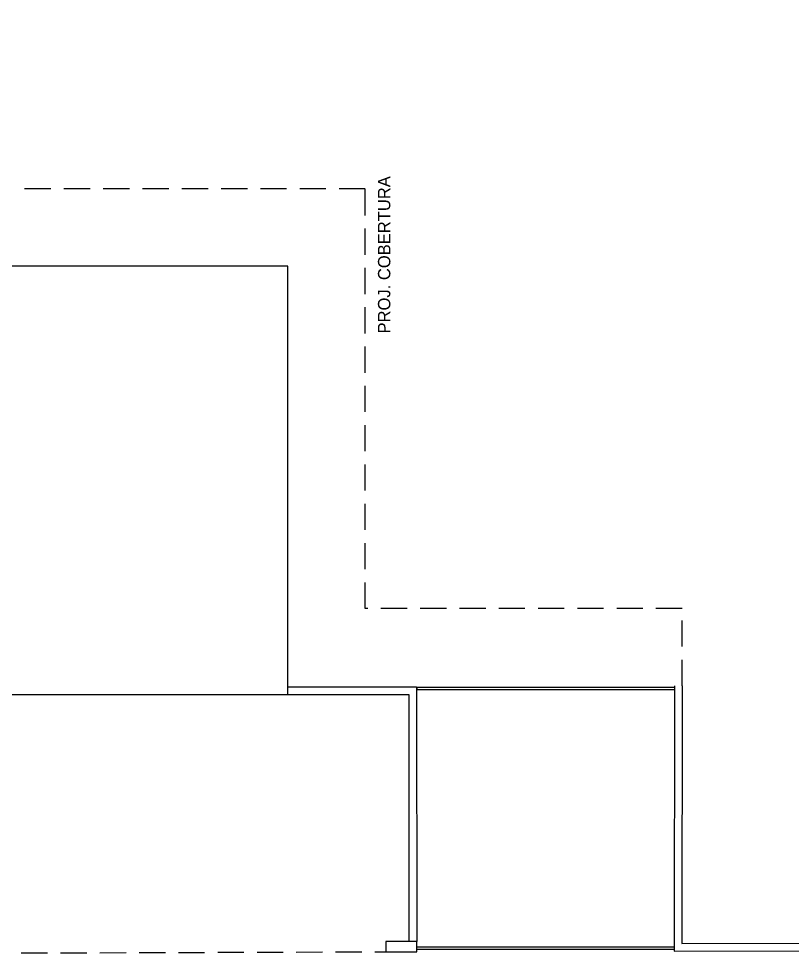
# Model space of a CAD drawing. Header units: centimetres. Extents: x 45464 to 685908, y 11779 to 14769.
# Drawn here: x 674335 to 675835, y 11781 to 13596 of the extents above; entities that cross this region are included whole.
import ezdxf

# ---------------------------------------------------------------- set-up
doc = ezdxf.new("R2010")
doc.units = ezdxf.units.CM
doc.header["$LTSCALE"] = 4
doc.linetypes.add('HIDDENX2', pattern=[19.05, 12.7, -6.35])
for name, color, linetype in [('0.1', 1, 'Continuous'), ('0.2', 2, 'Continuous'), ('0.6', 6, 'Continuous'), ('C-TEXTO-02', 2, 'Continuous')]:
    doc.layers.add(name, color=color, linetype=linetype)
doc.styles.add('Símbolos', font='ERASLGHT.TTF')

msp = doc.modelspace()

# ---------------------------------------------------------------- linework, layer by layer
at = {"layer": '0.1', "linetype": 'HIDDENX2'}
for points in [[(675621.5, 12302.7), (675621.5, 12452.7), (675006.9, 12452.7), (675006.9, 13266.1), (673951.9, 13266.1)], [(672966.9, 12286.1), (672968.3, 11780.6), (675046.9, 11787.4)]]:
    msp.add_lwpolyline(points, dxfattribs=at)
at = {"layer": '0.2'}
msp.add_lwpolyline([(673951.9, 13596.1), (672966.9, 13596.1), (672966.9, 12286.1), (674856.9, 12286.1), (674856.9, 13116.1), (673951.9, 13116.1), (673951.9, 13596.1)], dxfattribs=at)
for points in [[(675107.4, 12300.4), (675606.5, 12300.4), (675606.5, 12295.1), (675107.4, 12295.1)], [(675106.9, 11797), (675606, 11797), (675606, 11791.7), (675106.9, 11791.7)]]:
    msp.add_lwpolyline(points, close=True, dxfattribs=at)
at = {"layer": '0.6'}
for p, q in [((674856.9, 12301.1), (675106.5, 12301.1)), ((675106.5, 12301.1), (675106.9, 11807.4)), ((675606.5, 12302.6), (675606, 11788.4)), ((675621.5, 12302.6), (675621, 11803.5)), ((674856.9, 12286.1), (675091.9, 12286.1)), ((675091.5, 12285.5), (675091.7, 11807.4)), ((675106.8, 11802.4), (675106.9, 11802.4)), ((675621, 11803.5), (676627.2, 11805.6)), ((675091.7, 11787.4), (675091.7, 11787.4)), ((675606, 11788.4), (676627.2, 11790.6))]:
    msp.add_line(p, q, dxfattribs=at)
msp.add_lwpolyline([(675046.9, 11787.4), (675106.9, 11787.4), (675106.9, 11807.4), (675046.9, 11807.4)], close=True, dxfattribs=at)

# ---------------------------------------------------------------- next in the draw order: texts
at = {"layer": 'C-TEXTO-02', "insert": (675031.6, 12985.9), "char_height": 24, "width": 536.359, "attachment_point": 1, "rotation": 90, "style": 'Símbolos', "bg_fill": 2}
msp.add_mtext('PROJ. COBERTURA', dxfattribs=at)

doc.saveas('drawing.dxf')
